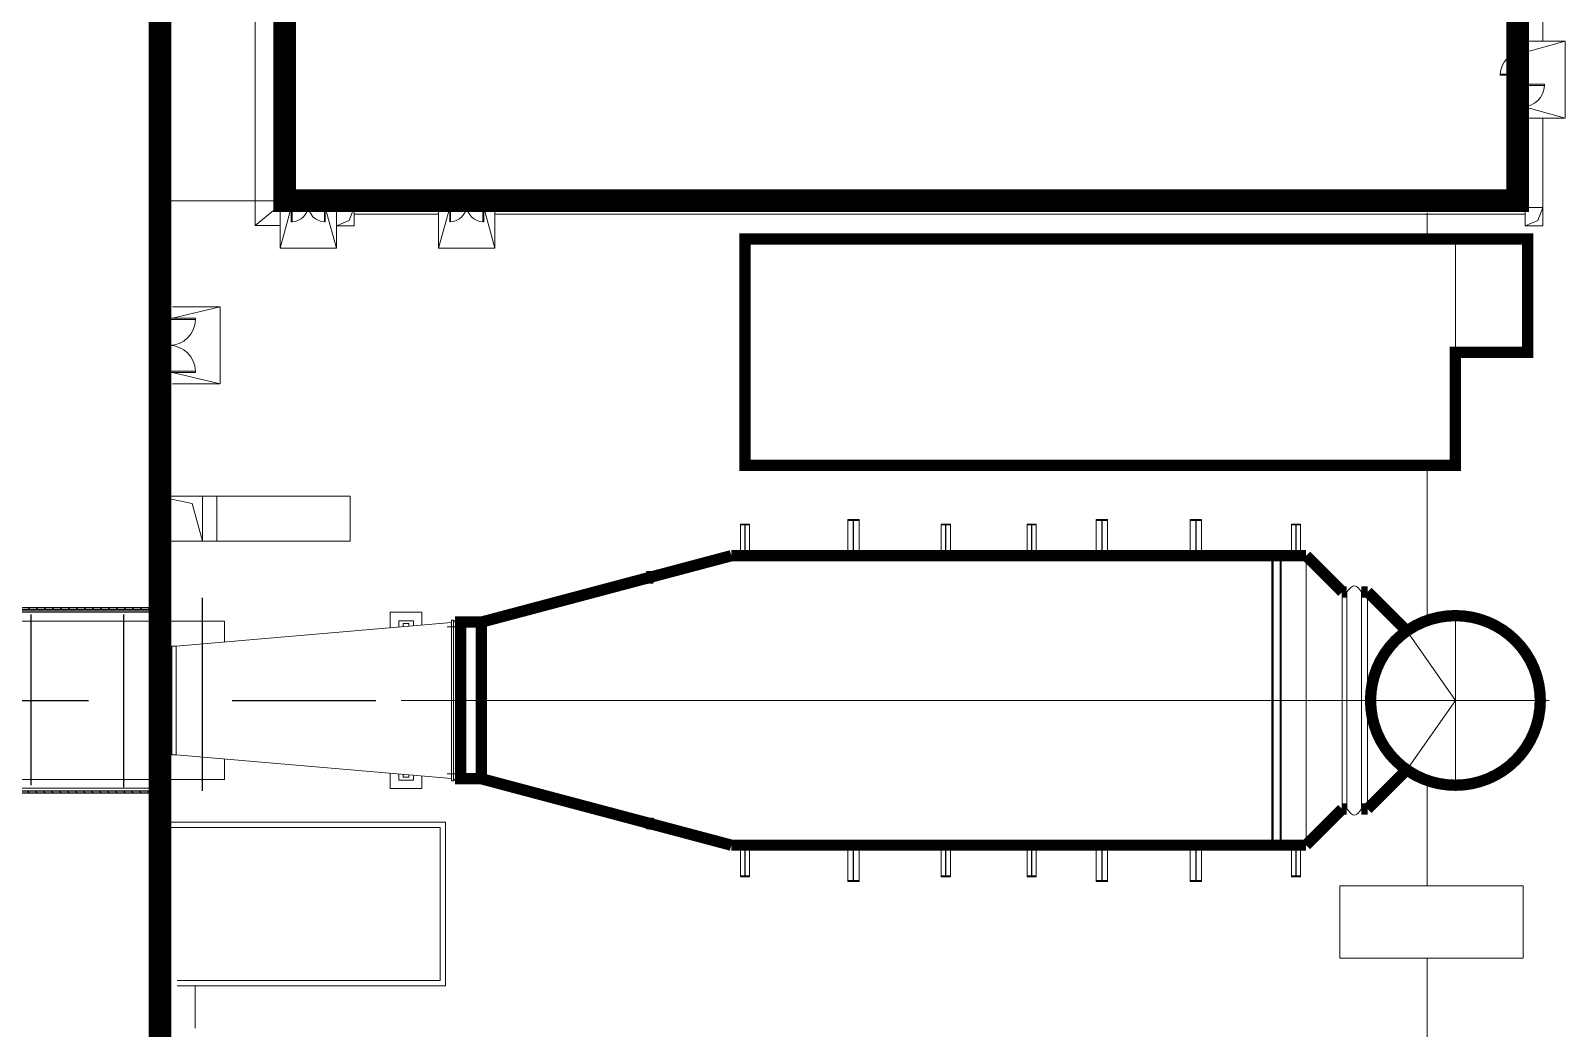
# Model space of a CAD drawing. Extents: x 238398 to 585159, y -66832 to 191977.
# Drawn here: x 373359 to 378086, y 95560 to 98635 of the extents above; entities that cross this region are included whole.
import ezdxf

# ---------------------------------------------------------------- set-up
doc = ezdxf.new("R2010")
doc.units = 0
doc.header["$LTSCALE"] = 1000
doc.header["$MEASUREMENT"] = 0
doc.linetypes.add('CENTER', pattern=[50.800000000000004, 31.75, -6.35, 6.35, -6.35])
doc.layers.get('0').update_dxf_attribs({"color": 8})
for name, color, linetype in [('01粗实线层', 8, 'Continuous'), ('AXIS', 8, 'Continuous'), ('GT_1', 8, 'Continuous'), ('TXT', 8, 'Continuous'), ('Z-本期建构筑物', 8, 'Continuous'), ('设备', 8, 'Continuous'), ('轴线', 8, 'CENTER')]:
    doc.layers.add(name, color=color, linetype=linetype)
for name, color, linetype, lineweight in [('05细点划线层', 8, 'CENTER', 25), ('08尺寸线层', 8, 'Continuous', 25), ('PUB_HATCH', 8, 'Continuous', 5)]:
    doc.layers.add(name, color=color, linetype=linetype, lineweight=lineweight)
pattern_1 = [(45, (299860.4303414088, 86356.47044658544), (-176.7766952966369, 176.7766952966369), [])]

# ---------------------------------------------------------------- blocks, each defined once
blk = doc.blocks.new('$DorLib2D$00000002')
for p, q in [((-0.5, -5.684341886080802e-17), (-0.5000000000000007, 0.4875)), ((-0.4750000000000007, 0.4875), (-0.5000000000000007, 0.4875)), ((-0.475, -2.842170943040401e-17), (-0.4750000000000007, 0.4875)), ((0.475, -2.842170943040401e-17), (0.4750000000000007, 0.4875)), ((0.4750000000000007, 0.4875), (0.5000000000000007, 0.4875)), ((0.5, -5.684341886080802e-17), (0.5000000000000007, 0.4875)), ((-0.5, -5.684341886080802e-17), (-0.475, -2.842170943040401e-17)), ((0.5, -5.684341886080802e-17), (0.475, -2.842170943040401e-17))]:
    blk.add_line(p, q)
at = {"lineweight": 13}
for centre, start, end in [((-0.4875, -4.263256414560601e-17), 0, 88.53071641864632), ((0.4875, -4.263256414560601e-17), 91.4692835813537, 180)]:
    blk.add_arc(centre, 0.4875, start, end, dxfattribs=at)
blk = doc.blocks.new('52')
h = blk.add_hatch(color=252)
h.paths.add_polyline_path([(163403.3856065875, 190493.7777197768), (161354.3855772813, 190493.3794435918), (161354.3855772813, 186038.7777197767), (163403.3856065875, 186038.7777197767)])
h.paths.add_polyline_path([(161354.3855772813, 175993.7794435918), (165054.3855772812, 175993.7794435918), (165054.3855799473, 179544.7794022792), (163403.3856065875, 179544.7794022792), (163403.3856065875, 184038.7777197767), (161354.3855772813, 184038.7777197767)])
h.paths.add_polyline_path([(166705.3269153708, 179544.7794022792), (165054.3855799473, 179544.7794022791), (165054.3855772812, 175993.7794435918), (168754.3855772812, 175993.7794435917), (168754.3855772812, 184038.7777197766), (166705.3511896295, 184038.7598841926)])
blk.add_hatch(color=252).paths.add_polyline_path([(166705.3619927362, 186038.7777197766), (166705.3619927362, 190493.7794432553), (168754.3855772812, 190493.7794432553), (168754.3855772812, 186038.7777197766)])
at = {"layer": 'AXIS'}
h = blk.add_hatch(dxfattribs=at)
h.set_pattern_fill('ANSI31', color=252, scale=2000, style=0)
h.set_pattern_definition(pattern_1)
h.paths.add_polyline_path([(161154.3855910933, 208902.7183393787), (160954.3855910955, 208902.7183393787), (160954.3855910955, 208802.7183348428), (161154.3855910934, 208802.7183348428), (161154.3855910934, 208842.2683821743)])
h.paths.add_polyline_path([(161554.3855910953, 208902.7183393787), (161154.3855910933, 208902.7183393786), (161154.3855910933, 208802.7183348428), (161554.3855910953, 208802.7183348427)])
h.paths.add_polyline_path([(162768.3017619533, 208902.7183393787), (161554.3855910953, 208902.7183393787), (161554.3855910953, 208802.7183348428), (162806.3746955678, 208802.7183348428)])
h = blk.add_hatch(dxfattribs=at)
h.set_pattern_fill('ANSI31', color=252, scale=2000, style=0)
h.set_pattern_definition(pattern_1)
h.paths.add_polyline_path([(168554.3833121079, 208902.7183393787), (167339.379933601, 208902.7183393787), (167301.3100066038, 208802.7183348428), (168554.3833121079, 208802.7183348428)])
h.paths.add_polyline_path([(168954.3554953646, 208902.7183393787), (168554.3833121079, 208902.7183393787), (168554.3833121079, 208802.7183348428), (168954.0440206685, 208802.7183348428)])
h.paths.add_polyline_path([(169154.385591095, 208902.7183393787), (168954.3554953646, 208902.7183393787), (168954.0440206685, 208802.7183348428), (169154.385591095, 208802.7183348428)])
h = blk.add_hatch(dxfattribs=at)
h.set_pattern_fill('ANSI31', color=252, scale=2000, style=0)
h.set_pattern_definition(pattern_1)
h.paths.add_polyline_path([(161054.3855910953, 196472.7183351713), (160954.3855910951, 196472.7183351713), (160954.3855910951, 196322.7183351713), (161054.3855910953, 196322.7183351713)])
h.paths.add_polyline_path([(161054.3855910953, 208802.7183348428), (160954.3855910951, 208802.7183348428), (160954.3855910951, 196472.7183351713), (161054.3855910953, 196472.7183351713)])
h = blk.add_hatch(dxfattribs=at)
h.set_pattern_fill('ANSI31', color=252, scale=2000, style=0)
h.set_pattern_definition(pattern_1)
h.paths.add_polyline_path([(169154.3855910954, 208802.7183348428), (169054.3855910953, 208802.7183348428), (169054.3855910953, 208692.7183351807), (169154.3855910954, 208692.7183351807)])
h.paths.add_polyline_path([(169154.3855910954, 208692.7183351807), (169054.3855910953, 208692.7183351807), (169054.3855910953, 196322.7183351714), (169154.3855910954, 196322.7183351714)])
at = {"color": 252, "lineweight": 9}
for p, q in [((162464.8065977446, 211543.8817823579), (161554.2590035323, 211543.7777197766)), ((161554.2590035323, 211543.7777197766), (161554.3855772812, 190693.7794435918)), ((168554.2590035323, 211543.7777197766), (167645.10622088, 211543.8816229526)), ((168554.3855772812, 190693.7794435918), (168554.2590035323, 211543.7777197766)), ((161554.3855772812, 190693.7794435918), (161354.3855772812, 190493.7794435918)), ((168754.3855769447, 190493.7794435918), (168554.3855772812, 190693.7794435918)), ((161354.3855772812, 190493.7794435918), (161354.3855772812, 186038.7777197767))]:
    blk.add_line(p, q, dxfattribs=at)
at = {"color": 252, "lineweight": 9, "const_width": 30}
for points in [[(161354.3855772812, 190493.3794435918), (163403.3856050672, 190493.7777197766)], [(163403.3856065875, 190493.7794022792), (163403.3856065875, 186038.7777197767)], [(166705.3619927362, 186038.7777197766), (166705.3860564422, 190493.7778191078)], [(168754.3855772812, 186038.7777197766), (168754.3855772812, 190493.7794435918), (166705.3860549211, 190493.7777197766)], [(161354.3855772812, 186038.7777197767), (163403.3856065875, 186038.7777197767)], [(166705.3619927362, 186038.7777197766), (168754.3855772812, 186038.7777197766)], [(161354.3855772812, 184038.7777197767), (163403.3856065875, 184038.7777197767)], [(161354.3855772812, 184038.7777197767), (161354.3855772812, 175993.7794435918), (168754.3855772812, 175993.7794435918), (168754.3855772812, 184038.7777197766)], [(163403.3856065875, 184038.7777197767), (163403.3856065875, 179544.7794022791)], [(166705.3269153715, 179544.7795427182), (166705.3511896295, 184038.7598841926)], [(166705.3511896295, 184038.7598841926), (168754.3855772812, 184038.7777197766)], [(163377.3269154984, 179544.7794022792), (166731.3269154984, 179544.7794022792)]]:
    blk.add_lwpolyline(points, dxfattribs=at)
at = {"color": 252}
blk.add_lwpolyline([(166705.3619927362, 186038.7777197766), (166705.3619927362, 190493.7794432553), (168754.3855772812, 190493.7794432553), (168754.3855772812, 186038.7777197766)], close=True, dxfattribs=at)
at = {"layer": 'AXIS', "color": 252}
for points in [[(162768.3017959948, 208902.7183393787), (160954.3855910955, 208902.7183393787), (160954.3855910955, 208802.7183348428)], [(167301.3099725623, 208802.7183348428), (169154.385591095, 208802.7183348428), (169154.385591095, 208902.7183393787), (167339.3798995595, 208902.7183393787)], [(160954.3855910955, 208802.7183348428), (160954.3855910951, 208802.7183348428), (160954.3855910951, 196322.7183351713), (161054.3855910953, 196322.7183351713), (161054.3855910953, 208802.7183348428)], [(161054.3855910953, 208802.7183348428), (162806.3747296093, 208802.7183348428)]]:
    blk.add_lwpolyline(points, dxfattribs=at)
blk.add_lwpolyline([(169054.3855910953, 208802.7183348428), (169154.3855910954, 208802.7183348428), (169154.3855910954, 196322.7183351714), (169054.3855910953, 196322.7183351714)], close=True, dxfattribs=at)
at = {"layer": 'GT_1', "color": 252, "linetype": 'Continuous'}
blk.add_line((161054.3855910953, 208802.7183348428), (161054.3855910954, 196322.7183351713), dxfattribs=at)
at = {"layer": 'TXT', "color": 252, "linetype": 'CENTER', "ltscale": 2}
for p, q in [((161154.3855910933, 208949.2093795317), (161154.3855910933, 195650.4893847437)), ((168954.3855910967, 208912.3806759177), (168912.4746899581, 195456.744131876))]:
    blk.add_line(p, q, dxfattribs=at)
at = {"layer": '设备', "color": 252, "lineweight": 13}
for p, q in [((161504.3855910953, 221566.6777202761), (161504.3855910953, 221666.677720263)), ((168608.5237176112, 221666.6777202761), (161504.3855910963, 221666.677720263)), ((168608.5237176114, 221566.6777202761), (161504.3855910965, 221566.677720263)), ((168509.4024673354, 221566.5274761851), (161600.7743859703, 221566.5274761851)), ((162649.9254100896, 209396.5309751636), (161600.7743859703, 221566.5274761851)), ((161804.3855910953, 221376.491537453), (161804.3855910953, 221751.2094373815)), ((168509.4024673354, 221566.5274761851), (167459.9254096749, 209396.4678199493)), ((168304.3855910954, 221376.491537453), (168304.3855910954, 221751.2094373815)), ((168304.3855910953, 221566.6777202761), (168304.3855910953, 221666.6777202755)), ((168604.3855910953, 221566.6777202761), (168604.3855910953, 221666.6777202761)), ((161153.6787049245, 220266.678189365), (161712.4074548762, 220266.6855254632)), ((161153.6787049245, 220266.678189365), (161153.6970868993, 218866.6781894858)), ((168397.5874543, 220266.7733017576), (168953.6787042519, 220266.7806032258)), ((161153.6970868993, 218866.6781894858), (161832.2320868408, 218866.6870986382)), ((162648.8458065569, 209396.4678199493), (162648.8481699537, 209216.4678199649)), ((162648.8458065569, 209396.4678199493), (162648.8481699537, 209216.4678199649)), ((162648.8457725156, 209396.4678199493), (162648.8481359124, 209216.4678199649)), ((162648.8457725155, 209396.4678199493), (162648.8481359123, 209216.4678199649)), ((167458.8501274478, 209396.5309752211), (162648.8466278735, 209396.4678199609)), ((167458.8501274477, 209396.5309752211), (162648.8466278733, 209396.4678199609)), ((167458.8501614894, 209396.5309752211), (162648.846661915, 209396.4678199609)), ((167458.8501614892, 209396.5309752211), (162648.8466619149, 209396.4678199609)), ((162648.8481359124, 209216.4678199649), (162915.3573268769, 208516.4713191654)), ((162648.8481359123, 209216.4678199649), (162915.3573268768, 208516.4713191652)), ((162648.8481699537, 209216.4678199649), (162915.3573609182, 208516.4713191654)), ((162648.8481699537, 209216.4678199649), (162915.3573609182, 208516.4713191652)), ((167458.8525248862, 209216.5309752364), (162648.8490253119, 209216.4678199765)), ((167458.8525248862, 209216.5309752362), (162648.8490253119, 209216.4678199763)), ((167458.8524908447, 209216.5309752364), (162648.8489912705, 209216.4678199765)), ((167458.8524908446, 209216.5309752362), (162648.8489912704, 209216.4678199763)), ((167458.8481354977, 209216.5309751792), (167192.3573265082, 208516.5274760992)), ((167458.8481354975, 209216.5309751789), (167192.3573265081, 208516.527476099)), ((167458.8481695391, 209216.5309751792), (167192.3573605496, 208516.5274760992)), ((167458.8481695389, 209216.5309751789), (167192.3573605496, 208516.527476099)), ((167458.8481695391, 209216.5309751792), (167458.8458061425, 209396.5309751636)), ((167458.8481695389, 209216.5309751789), (167458.8458061423, 209396.5309751636)), ((167458.8481354977, 209216.5309751792), (167458.845772101, 209396.5309751636)), ((167458.8481354975, 209216.5309751789), (167458.8457721008, 209396.5309751636)), ((167192.3612783542, 208516.5274761504), (162915.3579066097, 208516.4713191724)), ((167192.3612783541, 208516.5274761504), (162915.3579066096, 208516.4713191724)), ((167192.3612443128, 208516.5274761504), (162915.3578725682, 208516.4713191724)), ((167192.3612443127, 208516.5274761504), (162915.3578725681, 208516.4713191724))]:
    blk.add_line(p, q, dxfattribs=at)
at = {"layer": '设备', "color": 252, "lineweight": 13, "flags": 128}
for points in [[(161712.4074548762, 220266.6855254637), (161153.6787049245, 220266.678189365), (161153.6970868993, 218866.6781894858), (161832.2320868408, 218866.6870986382)], [(161736.3736299304, 219891.5858401067), (161528.7086299485, 219891.583113469), (161528.7296644367, 219241.5831136892), (161784.3046644147, 219241.5864693844)], [(168397.5874543, 220266.7733017576), (168953.6787042519, 220266.7806032258), (168953.6970862271, 218866.7806033464), (168277.7995862851, 218866.7717288244)], [(168953.6787042519, 220266.7806032258), (168953.6970862271, 218866.7806033464), (168277.7995862851, 218866.7717288244)], [(168373.6311293584, 219891.6729871789), (168578.7086293408, 219891.6756798432), (168578.7171638291, 219241.6756798991), (168325.7171638508, 219241.6723580137)], [(161760.3375059247, 219691.5861547347), (161653.7112559341, 219691.5847547338), (161653.7145384297, 219441.5847547555), (161784.3020384182, 219441.5864693671)], [(168349.6725053567, 219691.6726725856), (168453.7112553479, 219691.6740386125), (168453.7145378434, 219441.6740386344), (168325.7145378545, 219441.6723579965)]]:
    blk.add_lwpolyline(points, dxfattribs=at)
at = {"layer": '轴线', "color": 252}
for p, q in [((165054.3855756226, 173784.665646756), (165054.3856050672, 223785.6116356337)), ((169052.7887059081, 210566.6727881423), (160520.8258832646, 210566.6727881423)), ((168884.3855910937, 207092.6777203797), (161258.4845816518, 207092.6777203797)), ((168804.3855910933, 202992.6777203797), (161258.4845816518, 202992.6777203797)), ((168804.3855910933, 201242.6777203797), (161258.4845816518, 201242.6777203797)), ((168889.2214443359, 198742.6777203797), (161258.4845816518, 198742.6777203797)), ((168884.3855910937, 196472.6777203797), (161258.4845816518, 196472.6777203797)), ((158660.0780232357, 194392.6777211763), (171448.6931522809, 194392.6777211763)), ((170658.2142114248, 185038.7777197767), (159451.6963853826, 185038.7777197767))]:
    blk.add_line(p, q, dxfattribs=at)
blk = doc.blocks.new('A$C67DE2FC8')
at = {"layer": '01粗实线层'}
for points in [[(-150, 226), (150, 226), (150, 241), (-150, 241)], [(-5.5, 226), (5.5, 226), (5.5, -226), (-5.5, -226)], [(-150, -241), (150, -241), (150, -226), (-150, -226)]]:
    blk.add_lwpolyline(points, close=True, dxfattribs=at)
at = {"layer": '05细点划线层'}
blk.add_line((0, 257.8765622114879), (0, -257.8765622114879), dxfattribs=at)
blk = doc.blocks.new('A$C0D871711')
at = {"layer": '01粗实线层'}
for points in [[(-99.9999999999709, 187), (100.0000000000291, 187), (100.0000000000291, 200), (-99.9999999999709, 200)], [(-3.999999999970896, -187), (4.000000000029104, -187), (4.000000000029104, 187), (-3.999999999970896, 187)], [(-99.9999999999709, -200), (100.0000000000291, -200), (100.0000000000291, -187), (-99.9999999999709, -187)]]:
    blk.add_lwpolyline(points, close=True, dxfattribs=at)
at = {"layer": '05细点划线层'}
blk.add_line((2.91038304567337e-11, -219.1325071537285), (2.91038304567337e-11, 219.1325071537285), dxfattribs=at)
at = {"layer": '08尺寸线层', "color": 11}
blk.add_line((4.000000000029104, 0), (-3.999999999970896, 0), dxfattribs=at)
blk = doc.blocks.new('asdasda')
at = {"layer": 'PUB_HATCH'}
for p, q in [((-1529.268720649183, 79416.09437478124), (-1529.268720649183, 53916.09437478124)), ((55370.73127925955, 62066.09437480499), (55370.73127925955, 65166.09437478124)), ((54570.73127921298, 61566.09437480499), (54570.73127921298, 62066.09437480499)), ((54570.73127921298, 62066.09437480499), (56370.73127925955, 62066.09437480499)), ((56370.73127925955, 62066.09437480499), (54570.73127921298, 61566.09437480499)), ((56370.73127925955, 58666.09437478124), (56370.73127925955, 62066.09437480499)), ((54470.73127935082, 60166.09437478124), (54470.73127935082, 60116.09437478124)), ((54470.73127935082, 60166.09437478124), (55445.73127935082, 60166.09437478124)), ((54470.73127935082, 60116.09437478124), (55445.73127935082, 60116.09437478124)), ((55445.73127935082, 60116.09437478124), (55445.73127935082, 60166.09437478124)), ((54570.73127921298, 59166.09437478124), (54570.73127921298, 58666.09437478124)), ((54570.73127921298, 59166.09437478124), (56370.73127925955, 58666.09437478124)), ((54570.73127921298, 58666.09437478124), (56370.73127925955, 58666.09437478124)), ((55370.73127925955, 54416.09437478124), (55370.73127925955, 58666.09437478124)), ((-5729.26904854551, 50416.07359951222), (-5729.26904854551, 55016.07704958413)), ((-229.2687208354473, 55016.07704958413), (-5729.26904854551, 55016.07704958413)), ((-554.6129646189511, 54716.09437482781), (-1529.268720649183, 53916.09437478124)), ((70.73127921298146, 54716.09437482781), (-429.2687207870185, 54716.09437482781)), ((-429.2687207870185, 54716.09437482781), (-429.2687207870185, 52916.09437478124)), ((70.73127921298146, 54716.09437482781), (-429.2687207870185, 52916.09437478124)), ((70.73127921298146, 54816.09437480499), (70.73127921298146, 54084.84437480476)), ((70.73127921298146, 54816.09437480499), (108.2312792129815, 54816.09437480499)), ((108.2312792129815, 54816.09437480499), (108.2312792129815, 54084.84437480476)), ((1533.231279212981, 54816.09437480499), (1533.231279212981, 54084.84437480476)), ((1570.731279212981, 54816.09437480499), (1533.231279212981, 54816.09437480499)), ((1570.731279212981, 54816.09437480499), (1570.731279212981, 54084.84437480476)), ((1570.731279212981, 54716.09437482781), (2070.731279212981, 52916.09437478124)), ((2070.731279212981, 52916.09437478124), (2070.731279212981, 54716.09437482781)), ((2070.731279212981, 53899.64185532555), (2070.731279212981, 54716.09437482781)), ((2070.731279212981, 54716.09437482781), (2845.387035520747, 54716.09437482781)), ((2845.387035520747, 54716.09437482781), (2626.042541587725, 54143.53238820005)), ((2845.387035520747, 54716.09437482781), (2845.387035520747, 53899.64185532555)), ((2845.387035520747, 54416.09437478124), (6570.731279212981, 54416.09437478124)), ((7070.731279212981, 54716.09437482781), (6570.731279212981, 54716.09437482781)), ((6570.731279212981, 54716.09437482781), (6570.731279212981, 52916.09437478124)), ((7070.731279212981, 54716.09437482781), (6570.731279212981, 52916.09437478124)), ((7070.731279212981, 54816.09437480499), (7070.731279212981, 54084.84437480476)), ((7070.731279212981, 54816.09437480499), (7108.231279212981, 54816.09437480499)), ((7108.231279212981, 54816.09437480499), (7108.231279212981, 54084.84437480476)), ((8533.231279212981, 54816.09437480499), (8533.231279212981, 54084.84437480476)), ((8570.731279212981, 54816.09437480499), (8533.231279212981, 54816.09437480499)), ((8570.731279212981, 54916.09437478124), (8570.731279212981, 54716.09437482781)), ((8570.731279212981, 54816.09437480499), (8570.731279212981, 54084.84437480476)), ((8570.731279212981, 54716.09437482781), (9070.731279212981, 52916.09437478124)), ((9070.731279212981, 52916.09437478124), (9070.731279212981, 54716.09437482781)), ((9070.731279212981, 54416.09437478124), (54596.07552295178, 54416.09437478124)), ((50270.70211283956, 53316.22794359806), (50270.70211283956, 54479.11361176171)), ((54596.07552295178, 53899.64185532555), (54596.07552295178, 54716.09437482781)), ((54596.07552295178, 54716.09437482781), (55370.73127925955, 54716.09437482781)), ((55370.73127925955, 54716.09437482781), (55151.38678555842, 54143.53238820005)), ((55370.73127925955, 54716.09437482781), (55370.73127925955, 53899.64185532555)), ((-1529.268720649183, 53916.09437478124), (-429.2687207870185, 53916.09437478124)), ((108.2312792129815, 54084.84437480476), (70.73127921298146, 54084.84437480476)), ((1533.231279212981, 54084.84437480476), (1570.731279212981, 54084.84437480476)), ((2626.042541587725, 54143.53238820005), (2070.731279212981, 53899.64185532555)), ((2845.387035520747, 53899.64185532555), (2070.731279212981, 53899.64185532555)), ((7108.231279212981, 54084.84437480476), (7070.731279212981, 54084.84437480476)), ((8533.231279212981, 54084.84437480476), (8570.731279212981, 54084.84437480476)), ((55151.38678555842, 54143.53238820005), (54596.07552295178, 53899.64185532555)), ((55370.73127925955, 53899.64185532555), (54596.07552295178, 53899.64185532555)), ((-429.2687207870185, 52916.09437478124), (2070.731279212981, 52916.09437478124)), ((6570.731279212981, 52916.09437478124), (9070.731279212981, 52916.09437478124)), ((51513.70690100174, 48316.2246685198), (51513.70690100174, 53316.22794359806)), ((-5729.26904854551, 1516.03692401899), (-5729.26904854551, 50416.07359951222)), ((-3079.267311674543, 50316.0735244879), (-5179.268688063137, 49816.07314948272)), ((-5179.268688063137, 50316.0735244879), (-3079.267311674543, 50316.0735244879)), ((-3079.267311674543, 50316.0735244879), (-3079.267311674543, 46916.07097447524)), ((-3079.267311674543, 46916.07097447524), (-5179.268688063137, 47416.07134948066)), ((-3079.267311674543, 46916.07097447524), (-5179.268688063137, 46916.07097447524)), ((50270.70211283956, 36454.21649181214), (50270.70211283956, 43316.22139344225)), ((19913.68507838622, 40716.21966282884), (19913.68507838622, 40676.2196366284)), ((19913.68507838622, 40716.21966282884), (19975.02427021787, 40716.21966282884)), ((19913.68507838622, 40716.21966282884), (20313.68534039147, 40716.21966282884)), ((20252.34614855796, 40716.21966282884), (20313.68534039147, 40716.21966282884)), ((20313.68534039147, 40716.21966282884), (20313.68534039147, 40676.2196366284)), ((24663.68821054976, 40916.2197938324), (24663.68821054976, 40876.21976763196)), ((24663.68821054976, 40916.2197938324), (24725.02740238234, 40916.2197938324)), ((24663.68821054976, 40916.2197938324), (25163.68853805773, 40916.2197938324)), ((24663.68821054976, 39356.21525549167), (24663.68821054976, 40876.21975111705)), ((24663.68821054976, 40876.21976763196), (24905.68836906366, 40876.21976763196)), ((24905.68836906366, 40876.21976763196), (24905.68836906366, 39356.21617200668)), ((24921.68837954383, 40876.21976763196), (25163.68853805773, 40876.21976763196)), ((24921.68837954383, 40876.21976763196), (24921.68837954383, 39356.21617200668)), ((25102.34934622236, 40916.2197938324), (25163.68853805773, 40916.2197938324)), ((25163.68853805773, 40916.2197938324), (25163.68853805773, 40876.21976763196)), ((25163.68853805773, 39356.21525549167), (25163.68853805773, 40876.21975111705)), ((28793.69070491474, 40716.21955810627), (29193.69096692186, 40716.21955810627)), ((28793.69070491474, 40716.21955810627), (28855.02989675011, 40716.21955810627)), ((28793.69070491474, 40716.21955810627), (28793.69070491474, 40676.2195319056)), ((29132.35177508928, 40716.21955810627), (29193.69096692186, 40716.21955810627)), ((29193.69096692186, 40716.21955810627), (29193.69096692186, 40676.2195319056)), ((32593.69451208599, 40716.21833868325), (32593.69451208599, 40676.21831248282)), ((32593.69451208599, 40716.21833868325), (32655.0337039195, 40716.21833868325)), ((32593.69451208599, 40716.21833868325), (32993.69477409218, 40716.21833868325)), ((32932.3555822568, 40716.21833868325), (32993.69477409218, 40716.21833868325)), ((32993.69477409218, 40716.21833868325), (32993.69477409218, 40676.21831248282)), ((35643.69653766789, 40916.2224153576), (35643.69653766789, 40876.2223891567)), ((35643.69653766789, 40916.2224153576), (35705.03572950233, 40916.2224153576)), ((35643.69653766789, 40916.2224153576), (36143.69686517678, 40916.2224153576)), ((35643.69653766789, 40876.2223891567), (35885.69669618271, 40876.2223891567)), ((35643.69653766789, 39356.21263396624), (35643.69653766789, 40876.21712959232)), ((35885.69669618271, 40876.2223891567), (35885.69669618271, 39356.21879353118)), ((35901.69670666195, 40876.2223891567), (36143.69686517678, 40876.2223891567)), ((35901.69670666195, 40876.2223891567), (35901.69670666195, 39356.21879353118)), ((36082.35767334327, 40916.2224153576), (36143.69686517678, 40916.2224153576)), ((36143.69686517678, 40916.2224153576), (36143.69686517678, 40876.2223891567)), ((36143.69686517678, 39356.21263396624), (36143.69686517678, 40876.21712959232)), ((39793.69922757335, 40916.2224153576), (40293.69955508225, 40916.2224153576)), ((39793.69922757335, 40916.2224153576), (39855.03841940779, 40916.2224153576)), ((39793.69922757335, 40916.2224153576), (39793.69922757335, 40876.2223891567)), ((39793.69922757335, 40876.2223891567), (40035.69938608818, 40876.2223891567)), ((39793.69922757335, 39356.21263396624), (39793.69922757335, 40876.21712959232)), ((40035.69938608818, 40876.2223891567), (40035.69938608818, 39356.21879353118)), ((40051.69939656835, 40876.2223891567), (40051.69939656835, 39356.21879353118)), ((40051.69939656835, 40876.2223891567), (40293.69955508225, 40876.2223891567)), ((40232.36036324874, 40916.2224153576), (40293.69955508225, 40916.2224153576)), ((40293.69955508225, 40916.2224153576), (40293.69955508225, 40876.2223891567)), ((40293.69955508225, 39356.21263396624), (40293.69955508225, 40876.21712959232)), ((44263.70215846132, 40716.21833868325), (44263.70215846132, 40676.21831248282)), ((44263.70215846132, 40716.21833868325), (44325.0413502967, 40716.21833868325)), ((44263.70215846132, 40716.21833868325), (44663.70242046751, 40716.21833868325)), ((44602.36322863493, 40716.21833868325), (44663.70242046751, 40716.21833868325)), ((44663.70242046751, 40716.21833868325), (44663.70242046751, 40676.21831248282)), ((19913.68507838622, 40676.2196366284), (20105.68520414829, 40676.2196366284)), ((19913.68507838622, 39316.21522929077), (19913.68507838622, 40676.21776900976)), ((20105.68520414829, 40676.2196366284), (20105.68520414829, 39356.21617200668)), ((20121.68521462753, 40676.2196366284), (20313.68534039147, 40676.2196366284)), ((20121.68521462753, 40676.2196366284), (20121.68521462753, 39356.21617200668)), ((20313.68534039147, 40676.21776900976), (20313.68534039147, 39316.21522929077)), ((28793.69070491474, 40676.2195319056), (28985.69083067961, 40676.2195319056)), ((28793.69070491474, 39316.21512456797), (28793.69070491474, 40676.21766428649)), ((28985.69083067961, 40676.2195319056), (28985.69083067961, 39356.21606728318)), ((29001.69084115885, 40676.2195319056), (29001.69084115885, 39356.21606728318)), ((29001.69084115885, 40676.2195319056), (29193.69096692186, 40676.2195319056)), ((29193.69096692186, 40676.21766428649), (29193.69096692186, 39316.21512456797)), ((32593.69451208599, 39316.21522929077), (32593.69451208599, 40676.21962011443)), ((32593.69451208599, 40676.21831248282), (32785.69463784713, 40676.21831248282)), ((32785.69463784713, 40676.21831248282), (32785.69463784713, 39356.21617200668)), ((32801.69464832917, 40676.21831248282), (32993.69477409218, 40676.21831248282)), ((32801.69464832917, 40676.21831248282), (32801.69464832917, 39356.21617200668)), ((32993.69477409124, 40676.21962011443), (32993.69477409124, 39316.21522929077)), ((44263.70215846132, 40676.21831248282), (44455.70228422619, 40676.21831248282)), ((44263.70215846132, 40676.21739596711), (44263.70215846132, 39356.21617200668)), ((44455.70228422619, 40676.21831248282), (44455.70228422619, 39356.21617200668)), ((44471.70229470637, 40676.21831248282), (44663.70242046751, 40676.21831248282)), ((44471.70229470637, 40676.21831248282), (44471.70229470637, 39356.21617200668)), ((44663.70242046751, 39356.21617200668), (44663.70242046751, 40676.21739596711)), ((19913.68507838622, 39356.21617200668), (19913.68507838622, 39316.21614580578)), ((19913.68507838622, 39356.21617200668), (20105.68520414829, 39356.21617200668)), ((20121.68521462753, 39356.21617200668), (20313.68534039147, 39356.21617200668)), ((20313.68534039147, 39356.21617200668), (20313.68534039147, 39316.21614580578)), ((24663.68821054976, 39356.21617200668), (24663.68821054976, 39316.21614580578)), ((24663.68821054976, 39356.21617200668), (24905.68836906366, 39356.21617200668)), ((24921.68837954383, 39356.21617200668), (25163.68853805773, 39356.21617200668)), ((25163.68853805773, 39356.21617200668), (25163.68853805773, 39316.21614580578)), ((28793.69070491474, 39356.21606728318), (28985.69083067961, 39356.21606728318)), ((28793.69070491474, 39356.21606728318), (28793.69070491474, 39316.21604108275)), ((29001.69084115885, 39356.21606728318), (29193.69096692186, 39356.21606728318)), ((29193.69096692186, 39356.21606728318), (29193.69096692186, 39316.21604108275)), ((32593.69451208599, 39356.21617200668), (32593.69451208599, 39316.21614580578)), ((32593.69451208599, 39356.21617200668), (32785.69463784713, 39356.21617200668)), ((32801.69464832917, 39356.21617200668), (32993.69477409218, 39356.21617200668)), ((32993.69477409218, 39356.21617200668), (32993.69477409218, 39316.21614580578)), ((35643.69653766789, 39356.21879353118), (35643.69653766789, 39316.21876733121)), ((35643.69653766789, 39356.21879353118), (35885.69669618271, 39356.21879353118)), ((35901.69670666195, 39356.21879353118), (36143.69686517678, 39356.21879353118)), ((36143.69686517678, 39356.21879353118), (36143.69686517678, 39316.21876733121)), ((39793.69922757335, 39356.21879353118), (40035.69938608818, 39356.21879353118)), ((39793.69922757335, 39356.21879353118), (39793.69922757335, 39316.21876733121)), ((40051.69939656835, 39356.21879353118), (40293.69955508225, 39356.21879353118)), ((40293.69955508225, 39356.21879353118), (40293.69955508225, 39316.21876733121)), ((44263.70215846132, 39356.21617200668), (44263.70215846132, 39316.21614580578)), ((44263.70215846132, 39356.21617200668), (44455.70228422619, 39356.21617200668)), ((44471.70229470637, 39356.21617200668), (44663.70242046751, 39356.21617200668)), ((44663.70242046751, 39356.21617200668), (44663.70242046751, 39316.21614580578)), ((19913.68507838622, 39316.21614580578), (19975.02427021787, 39316.21614580578)), ((19913.68507838622, 39316.21614580578), (20313.68534039147, 39316.21614580578)), ((20252.34614855796, 39316.21614580578), (20313.68534039147, 39316.21614580578)), ((24663.68821054976, 39316.21614580578), (24725.02740238234, 39316.21614580578)), ((24663.68821054976, 39316.21614580578), (25163.68853805773, 39316.21614580578)), ((25102.34934622236, 39316.21614580578), (25163.68853805773, 39316.21614580578)), ((28793.69070491474, 39316.21604108275), (29193.69096692186, 39316.21604108275)), ((28793.69070491474, 39316.21604108275), (28855.02989675011, 39316.21604108275)), ((29132.35177508928, 39316.21604108275), (29193.69096692186, 39316.21604108275)), ((32593.69451208599, 39316.21614580578), (32655.0337039195, 39316.21614580578)), ((32593.69451208599, 39316.21614580578), (32993.69477409218, 39316.21614580578)), ((32932.3555822568, 39316.21614580578), (32993.69477409218, 39316.21614580578)), ((35643.69653766789, 39316.21876733121), (35705.03572950233, 39316.21876733121)), ((35643.69653766789, 39316.21876733121), (36143.69686517678, 39316.21876733121)), ((36082.35767334327, 39316.21876733121), (36143.69686517678, 39316.21876733121)), ((39793.69922757335, 39316.21876733121), (40293.69955508225, 39316.21876733121)), ((39793.69922757335, 39316.21876733121), (39855.03841940779, 39316.21876733121)), ((40232.36036324874, 39316.21876733121), (40293.69955508225, 39316.21876733121)), ((43406.20050185453, 26546.21040883055), (43406.20050185453, 39296.21876027924)), ((43406.20050185453, 39296.21876027924), (43821.20077368431, 39296.21876027924)), ((43771.20074093435, 39196.21869477816), (43771.20074093435, 39296.21876027924)), ((43776.20074420981, 39201.21869805292), (43776.20074420981, 39291.21875700401)), ((43821.20077368431, 26546.21040883055), (43821.20077368431, 39296.21876027924)), ((44263.70215846132, 39316.21614580578), (44325.0413502967, 39316.21614580578)), ((44263.70215846132, 39316.21614580578), (44663.70242046751, 39316.21614580578)), ((44602.36322863493, 39316.21614580578), (44663.70242046751, 39316.21614580578)), ((44913.70257789828, 39316.21877337969), (44913.70257789828, 26516.21158814128)), ((46513.70412254892, 28116.2126552877), (46513.70412254892, 37716.21894343756)), ((46713.70375692658, 37722.21772928489), (46713.70375692658, 28116.21143720485)), ((47363.70418268722, 37716.21772535448), (47363.70418268722, 28116.21143720485)), ((47634.61288990173, 28116.21023824322), (47634.61288990173, 37716.21652639285)), ((7244.739448723383, 29453.20974782086), (7244.739448718727, 36379.21428444865)), ((50270.70211283956, 24716.20921015157), (50270.70211283956, 29378.21267074812)), ((19913.68507838622, 26516.21392117115), (19913.68507838622, 25156.21138145216)), ((19913.68507838622, 26476.21389497072), (19913.68507838622, 26516.21392117115)), ((19913.68507838622, 26516.21392117115), (19975.02427021787, 26516.21392117115)), ((19913.68507838622, 26516.21392117115), (20313.68534039147, 26516.21392117115)), ((19913.68507838622, 26476.21389497072), (20105.68520414829, 26476.21389497072)), ((20105.68520414829, 25156.21138145216), (20105.68520414829, 26476.21389497072)), ((20121.68521462753, 26476.21389497072), (20313.68534039147, 26476.21389497072)), ((20121.68521462753, 25156.21138145216), (20121.68521462753, 26476.21389497072)), ((20302.34618130699, 26516.21392117115), (20313.68534039147, 26516.21392117115)), ((20313.68534039147, 25156.21138145216), (20313.68534039147, 26516.21392117115)), ((20313.68534039147, 26476.21389497072), (20313.68534039147, 26516.21392117115)), ((24663.68821054976, 26476.21389497072), (24663.68821054976, 26516.21392117115)), ((24663.68821054976, 26516.21392117115), (24725.02740238234, 26516.21392117115)), ((24663.68821054976, 26516.21392117115), (25163.68853805773, 26516.21392117115)), ((24663.68821054976, 26476.21389497072), (24663.68821054976, 24956.20939934417)), ((24663.68821054976, 26476.21389497072), (24905.68836906366, 26476.21389497072)), ((24905.68836906366, 24956.20939934417), (24905.68836906366, 26476.21389497072)), ((24921.68837954383, 26476.21389497072), (25163.68853805773, 26476.21389497072)), ((24921.68837954383, 24956.20939934417), (24921.68837954383, 26476.21389497072)), ((25102.34934622236, 26516.21392117115), (25163.68853805773, 26516.21392117115)), ((25163.68853805773, 26476.21389497072), (25163.68853805773, 26516.21392117115)), ((25163.68853805773, 26476.21389497072), (25163.68853805773, 24956.20939934417)), ((28793.69070491474, 26516.21381644835), (29193.69096692186, 26516.21381644835)), ((28793.69070491474, 26516.21381644835), (28855.02989675011, 26516.21381644835)), ((28793.69070491474, 26476.21379024722), (28793.69070491474, 26516.21381644835)), ((28793.69070491474, 26516.21381644835), (28793.69070491474, 25156.21127672936)), ((28793.69070491474, 26476.21379024722), (28985.69083067961, 26476.21379024722)), ((28985.69083067961, 25156.21127672936), (28985.69083067961, 26476.21379024722)), ((29001.69084115885, 25156.21127672936), (29001.69084115885, 26476.21379024722)), ((29001.69084115885, 26476.21379024722), (29193.69096692186, 26476.21379024722)), ((29182.35180783924, 26516.21381644835), (29193.69096692186, 26516.21381644835)), ((29193.69096692186, 26476.21379024722), (29193.69096692186, 26516.21381644835)), ((29193.69096692186, 25156.21127672936), (29193.69096692186, 26516.21381644835)), ((32593.69451208599, 26516.21392117115), (32593.69451208599, 25156.20953034749)), ((32593.69451208599, 26476.21389497072), (32593.69451208599, 26516.21392117115)), ((32593.69451208599, 26516.21392117115), (32655.0337039195, 26516.21392117115)), ((32593.69451208599, 26516.21392117115), (32993.69477409124, 26516.21392117115)), ((32593.69451208599, 26476.21389497072), (32785.69463784713, 26476.21389497072)), ((32785.69463784713, 25156.20953034749), (32785.69463784713, 26476.21389497072)), ((32801.69464832917, 26476.21389497072), (32993.69477409124, 26476.21389497072)), ((32801.69464832917, 25156.20953034749), (32801.69464832917, 26476.21389497072)), ((32982.35561500769, 26516.21392117115), (32993.69477409124, 26516.21392117115)), ((32993.69477409124, 25156.20953034749), (32993.69477409124, 26516.21392117115)), ((32993.69477409124, 26476.21389497072), (32993.69477409124, 26516.21392117115)), ((35643.69653766789, 26476.21651649568), (35643.69653766789, 26516.21654269611)), ((35643.69653766789, 26516.21654269611), (35705.03572950233, 26516.21654269611)), ((35643.69653766789, 26516.21654269611), (36143.69686517678, 26516.21654269611)), ((35643.69653766789, 26476.21651649568), (35643.69653766789, 24956.21202086983)), ((35643.69653766789, 26476.21651649568), (35885.69669618271, 26476.21651649568)), ((35885.69669618271, 24956.21202086983), (35885.69669618271, 26476.21651649568)), ((35901.69670666195, 26476.21651649568), (36143.69686517678, 26476.21651649568)), ((35901.69670666195, 24956.21202086983), (35901.69670666195, 26476.21651649568)), ((36082.35767334327, 26516.21654269611), (36143.69686517678, 26516.21654269611)), ((36143.69686517678, 26476.21651649568), (36143.69686517678, 26516.21654269611)), ((36143.69686517678, 26476.21651649568), (36143.69686517678, 24956.21202086983)), ((39793.69922757335, 26516.21654269611), (40293.69955508225, 26516.21654269611)), ((39793.69922757335, 26516.21654269611), (39855.03841940779, 26516.21654269611)), ((39793.69922757335, 26476.21651649568), (39793.69922757335, 26516.21654269611)), ((39793.69922757335, 26476.21651649568), (40035.69938608818, 26476.21651649568)), ((39793.69922757335, 26476.21651649568), (39793.69922757335, 24956.21202086983)), ((40035.69938608818, 24956.21202086983), (40035.69938608818, 26476.21651649568)), ((40051.69939656835, 24956.21202086983), (40051.69939656835, 26476.21651649568)), ((40051.69939656835, 26476.21651649568), (40293.69955508225, 26476.21651649568)), ((40232.36036324874, 26516.21654269611), (40293.69955508225, 26516.21654269611)), ((40293.69955508225, 26476.21651649568), (40293.69955508225, 26516.21654269611)), ((40293.69955508225, 26476.21651649568), (40293.69955508225, 24956.21202086983)), ((43406.20050185453, 26546.21040883055), (43821.20077368431, 26546.21040883055)), ((43456.20053460449, 26546.21040883055), (43456.20053460449, 26646.21047433233)), ((43771.20074093435, 26546.21040883055), (43771.20074093435, 26646.21047433233)), ((43776.20074420981, 26551.21041210555), (43776.20074420981, 26641.2104710571)), ((44263.70215846132, 26516.21392117115), (44263.70215846132, 25156.20953034749)), ((44263.70215846132, 26476.21389497072), (44263.70215846132, 26516.21392117115)), ((44263.70215846132, 26516.21392117115), (44325.0413502967, 26516.21392117115)), ((44263.70215846132, 26516.21392117115), (44663.70242046751, 26516.21392117115)), ((44263.70215846132, 26476.21389497072), (44455.70228422526, 26476.21389497072)), ((44455.70228422526, 25156.20953034749), (44455.70228422526, 26476.21389497072)), ((44471.70229470637, 26476.21389497072), (44663.70242046751, 26476.21389497072)), ((44471.70229470637, 25156.20953034749), (44471.70229470637, 26476.21389497072)), ((44652.36326138582, 26516.21392117115), (44663.70242046751, 26516.21392117115)), ((44663.70242046751, 25156.20953034749), (44663.70242046751, 26516.21392117115)), ((44663.70242046751, 26476.21389497072), (44663.70242046751, 26516.21392117115)), ((19913.68507838622, 25156.21138145216), (20105.68520414829, 25156.21138145216)), ((19913.68507838622, 25116.21135525173), (19913.68507838622, 25156.21138145216)), ((19913.68507838622, 25116.21135525173), (19975.02427021787, 25116.21135525173)), ((19913.68507838622, 25116.21135525173), (20313.68534039147, 25116.21135525173)), ((20121.68521462753, 25156.21138145216), (20313.68534039147, 25156.21138145216)), ((20302.34618130699, 25116.21135525173), (20313.68534039147, 25116.21135525173)), ((20313.68534039147, 25116.21135525173), (20313.68534039147, 25156.21138145216)), ((28793.69070491474, 25116.21125052893), (28793.69070491474, 25156.21127672936)), ((28793.69070491474, 25156.21127672936), (28985.69083067961, 25156.21127672936)), ((28793.69070491474, 25116.21125052893), (29193.69096692186, 25116.21125052893)), ((28793.69070491474, 25116.21125052893), (28855.02989675011, 25116.21125052893)), ((29001.69084115885, 25156.21127672936), (29193.69096692186, 25156.21127672936)), ((29182.35180783924, 25116.21125052893), (29193.69096692186, 25116.21125052893)), ((29193.69096692186, 25116.21125052893), (29193.69096692186, 25156.21127672936)), ((32593.69451208599, 25156.20953034749), (32785.69463784713, 25156.20953034749)), ((32593.69451208599, 25116.20950414706), (32593.69451208599, 25156.20953034749)), ((32593.69451208599, 25116.20950414706), (32655.0337039195, 25116.20950414706)), ((32593.69451208599, 25116.20950414706), (32993.69477409124, 25116.20950414706)), ((32801.69464832917, 25156.20953034749), (32993.69477409124, 25156.20953034749)), ((32982.35561500769, 25116.20950414706), (32993.69477409124, 25116.20950414706)), ((32993.69477409124, 25116.20950414706), (32993.69477409124, 25156.20953034749)), ((44263.70215846132, 25156.20953034749), (44455.70228422526, 25156.20953034749)), ((44263.70215846132, 25116.20950414706), (44263.70215846132, 25156.20953034749)), ((44263.70215846132, 25116.20950414706), (44325.0413502967, 25116.20950414706)), ((44263.70215846132, 25116.20950414706), (44663.70242046751, 25116.20950414706)), ((44471.70229470637, 25156.20953034749), (44663.70242046751, 25156.20953034749)), ((44652.36326138582, 25116.20950414706), (44663.70242046751, 25116.20950414706)), ((44663.70242046751, 25116.20950414706), (44663.70242046751, 25156.20953034749)), ((24663.68821054976, 24956.20939934417), (24905.68836906366, 24956.20939934417)), ((24663.68821054976, 24916.20937314397), (24663.68821054976, 24956.20939934417)), ((24663.68821054976, 24916.20937314397), (24725.02740238234, 24916.20937314397)), ((24663.68821054976, 24916.20937314397), (25163.68853805773, 24916.20937314397)), ((24921.68837954383, 24956.20939934417), (25163.68853805773, 24956.20939934417)), ((25102.34934622236, 24916.20937314397), (25163.68853805773, 24916.20937314397)), ((25163.68853805773, 24916.20937314397), (25163.68853805773, 24956.20939934417)), ((35643.69653766789, 24956.21202086983), (35885.69669618271, 24956.21202086983)), ((35643.69653766789, 24916.2119946687), (35643.69653766789, 24956.21202086983)), ((35643.69653766789, 24916.2119946687), (35705.03572950233, 24916.2119946687)), ((35643.69653766789, 24916.2119946687), (36143.69686517678, 24916.2119946687)), ((35901.69670666195, 24956.21202086983), (36143.69686517678, 24956.21202086983)), ((36082.35767334327, 24916.2119946687), (36143.69686517678, 24916.2119946687)), ((36143.69686517678, 24916.2119946687), (36143.69686517678, 24956.21202086983)), ((39793.69922757335, 24916.2119946687), (39793.69922757335, 24956.21202086983)), ((39793.69922757335, 24956.21202086983), (40035.69938608818, 24956.21202086983)), ((39793.69922757335, 24916.2119946687), (40293.69955508225, 24916.2119946687)), ((39793.69922757335, 24916.2119946687), (39855.03841940779, 24916.2119946687)), ((40051.69939656835, 24956.21202086983), (40293.69955508225, 24956.21202086983)), ((40232.36036324874, 24916.2119946687), (40293.69955508225, 24916.2119946687)), ((40293.69955508225, 24916.2119946687), (40293.69955508225, 24956.21202086983)), ((50270.70211283956, 17916.08992496738), (50270.70211283956, 21516.20711410185))]:
    blk.add_line(p, q, dxfattribs=at)
at = {"layer": 'PUB_HATCH', "extrusion": (0, 0, -1)}
for p, q in [((53495.73127935175, 60616.09437480476), (53495.73127935175, 60566.09437480499)), ((54470.73127935082, 60616.09437480476), (53495.73127935175, 60616.09437480476)), ((54470.73127935082, 60566.09437480499), (53495.73127935175, 60566.09437480499)), ((54470.73127935082, 60566.09437480499), (54470.73127935082, 60616.09437480476))]:
    blk.add_line(p, q, dxfattribs=at)
at = {"layer": 'PUB_HATCH', "lineweight": 9}
for p, q in [((-5859.268192916177, 41953.87234345265), (-4315.786830487661, 41622.01582118543)), ((-4315.786830487661, 41622.01582118543), (-3859.266882477328, 39953.87093842658)), ((-3859.266882477328, 39953.87093842658), (-3859.266882477328, 41953.87234345265)), ((-3224.266466412693, 39953.87093842658), (-3224.266466412693, 41953.87234345265))]:
    blk.add_line(p, q, dxfattribs=at)
at = {"layer": 'PUB_HATCH', "linetype": 'Continuous', "lineweight": 9}
for p, q in [((-5859.268192916177, 41953.87234345265), (-5859.268192916177, 39953.87093842658)), ((2675.737399380654, 41953.87234345265), (-5859.268192916177, 41953.87234345265)), ((-5859.268192916177, 41953.87234345265), (-5859.268192916177, 39953.87093842658)), ((2675.737399380654, 41953.87234345265), (-5859.268192916177, 41953.87234345265)), ((2675.737399380654, 39953.87093842658), (2675.737399380654, 41953.87234345265)), ((2675.737399380654, 39953.87093842658), (2675.737399380654, 41953.87234345265)), ((-5859.268192916177, 39953.87093842658), (2675.737399380654, 39953.87093842658)), ((-5859.268192916177, 39953.87093842658), (2675.737399380654, 39953.87093842658))]:
    blk.add_line(p, q, dxfattribs=at)
at = {"layer": 'PUB_HATCH', "ltscale": 3}
for p, q in [((43448.20052936487, 26646.21047433233), (43448.20052936487, 39196.21869477816)), ((43456.20053460449, 39286.21875372948), (43771.20074093435, 39286.21875372948)), ((43456.20053460449, 26646.21047433233), (43456.20053460449, 39196.21869477816)), ((43771.20074093435, 26646.21047433233), (43771.20074093435, 39196.21869477816)), ((43779.20074617397, 26646.21047433233), (43779.20074617397, 39196.21869477816))]:
    blk.add_line(p, q, dxfattribs=at)
at = {"layer": 'PUB_HATCH', "ltscale": 4}
for p, q in [((51514.70690100174, 29166.21212497167), (51514.70690100174, 36666.21703758836)), ((49363.79385580495, 35988.03675945336), (51514.70690100174, 32916.21458127955)), ((4919.419564495794, 32916.21458127955), (55663.70960736554, 32916.21458127955)), ((49363.79385580495, 29844.39240310621), (51514.70690100174, 32916.21458127955))]:
    blk.add_line(p, q, dxfattribs=at)
at = {"layer": 'PUB_HATCH'}
for points, const_width in [([(-49729.29788716044, 85616.09999993071), (-5729.26904854551, 85616.09999993071), (-5729.26904854551, -66183.90000006929), (-49729.29788716044, -66183.90000006929)], 1000), ([(-229.2687208354473, 55016.09437475842), (-229.2687208354473, 78116.09437485156), (54270.73127916455, 78116.09437485156), (54270.73127916455, 55016.09437475842)], 1000), ([(20113.68524490297, 53316.22794359806), (20113.68524490297, 43316.22139344225), (51513.70690100174, 43316.22139344225), (51513.70690100174, 48316.2246685198), (54713.70899705216, 48316.2246685198), (54713.70899705216, 53316.22794359806)], 500.0000000000002), ([(7554.739651774056, 36379.21428444865), (8469.755389008671, 36379.21428444865), (8469.755389008671, 29453.20974781038), (7554.739651774056, 29453.20974781038)], 500.0000000000002)]:
    blk.add_lwpolyline(points, close=True, dxfattribs=dict(at, const_width=const_width))
at = {"layer": 'PUB_HATCH', "const_width": 500.0000000000002}
for points in [[(8469.755389008671, 36379.21428444865), (19513.52196295746, 39316.21877337969)], [(19513.52196295746, 39316.21877337969), (44914.19578418508, 39316.21877337969)], [(44913.70238192286, 39316.21710129059), (46513.70412254892, 37716.21536066243)], [(46513.70412254892, 37716.21894343756), (46713.70375692658, 37716.21772535471)], [(47363.70418268722, 37716.21772535448), (47634.61288990173, 37716.21652639285)], [(49362.79417130258, 35988.03698036773), (47634.61288990173, 37716.21772535448)], [(47634.61288990173, 28116.21143720485), (49362.79385580402, 29844.39240310621)], [(8469.755389008671, 29453.20974781038), (19513.52196295746, 26516.21038918034)], [(44913.70238192286, 26516.21206126944), (46513.70412254892, 28116.2138018969)], [(46513.70412254892, 28116.2126552877), (46713.70375692658, 28116.21143720439)], [(47363.70418268722, 28116.21143720485), (47634.61288990173, 28116.21023824322)], [(19513.52196295746, 26516.21038918034), (44914.19578418508, 26516.21038918034)]]:
    blk.add_lwpolyline(points, dxfattribs=at)
at = {"layer": 'PUB_HATCH', "ltscale": 3}
for points in [[(43456.20053460449, 39296.21876027924), (43456.20053460449, 39196.21869477816), (43406.20050185453, 39196.21869477816), (43406.20050185453, 39296.21876027924)], [(43451.20053132996, 39291.21875700401), (43451.20053132996, 39201.21869805292), (43411.20050512906, 39201.21869805292), (43411.20050512906, 39291.21875700401)], [(43456.20053460449, 26546.21040883055), (43456.20053460449, 26646.21047433233), (43406.20050185453, 26646.21047433233), (43406.20050185453, 26546.21040883055)], [(43451.20053132996, 26551.21041210555), (43451.20053132996, 26641.2104710571), (43411.20050512906, 26641.2104710571), (43411.20050512906, 26551.21041210555)]]:
    blk.add_lwpolyline(points, close=True, dxfattribs=at)
for points in [[(43771.20074093435, 39296.21876027924), (43821.20077368431, 39296.21876027924), (43821.20077368431, 39196.21869477816), (43771.20074093435, 39196.21869477816)], [(43776.20074420981, 39291.21875700401), (43816.20077040978, 39291.21875700401), (43816.20077040978, 39201.21869805292), (43776.20074420981, 39201.21869805292)], [(43771.20074093435, 26546.21040883055), (43821.20077368431, 26546.21040883055), (43821.20077368431, 26646.21047433233), (43771.20074093435, 26646.21047433233)], [(43776.20074420981, 26551.21041210555), (43816.20077040978, 26551.21041210555), (43816.20077040978, 26641.2104710571), (43776.20074420981, 26641.2104710571)]]:
    blk.add_lwpolyline(points, dxfattribs=at)
at = {"layer": 'PUB_HATCH', "const_width": 500.0000000000002}
blk.add_lwpolyline([(47764.7044446934, 32916.21458127955, 1), (55264.70935731009, 32916.21458127955, 1)], format="xyb", close=True, dxfattribs=at)
at = {"layer": 'PUB_HATCH', "lineweight": 9}
for points in [[(-5729.26904854551, 27536.06106951647), (6890.739217751659, 27536.06106951647), (6890.739217751659, 20296.05632720375), (-4979.268557284959, 20296.05632720375)], [(-5729.26904854551, 27296.06091231294), (6650.739060548134, 27296.06091231294), (6650.739060548134, 20536.05648440751), (-4979.268557284959, 20536.05648440751)]]:
    blk.add_lwpolyline(points, dxfattribs=at)
at = {"layer": 'PUB_HATCH'}
blk.add_lwpolyline([(54513.70886604767, 24716.20921015157), (46413.70356042031, 24716.20921015157), (46413.70356042031, 21516.20711410185), (54513.70886604767, 21516.20711410185)], close=True, dxfattribs=at)
blk.add_lwpolyline([(-4179.268033271655, 20296.05632720375), (-4179.268033271655, 18416.05509577831)], dxfattribs=at)
at = {"layer": 'PUB_HATCH', "lineweight": 13, "extrusion": (0, 0, -1)}
blk.add_arc((-54470.73127935082, 60591.09437480499), 975.0000000000003, 1.469283581473264, 90, dxfattribs=at)
at = {"layer": 'PUB_HATCH', "lineweight": 13}
blk.add_arc((54470.73127935082, 60141.09437478124), 975.0000000000003, 270, 358.5307164185267, dxfattribs=at)
at = {"layer": 'PUB_HATCH'}
for centre, start, end in [((7399.739550246857, 36305.33182349615), 25.48530410364238, 154.5146958963576), ((7399.739550250582, 29527.09220876801), 205.4853041036424, 334.5146958963576)]:
    blk.add_arc(centre, 171.7080356582661, start, end, dxfattribs=at)
at = {"layer": 'PUB_HATCH', "lineweight": 13, "extrusion": (0, 0, -1)}
for centre, major_axis, start_param, end_param in [((89.48127921298146, 54816.09437480499), (517.0718337427077, 517.0718337427077), 0.7853981633976042, 2.330550654052447), ((1551.98127921205, 54816.09437480499), (-517.0718337427077, 517.0718337427077), 3.952634653127139, 5.497787143781983), ((7089.481279212981, 54816.09437480499), (517.0718337427077, 517.0718337427077), 0.7853981633976042, 2.330550654052447), ((8551.98127921205, 54816.09437480499), (-517.0718337427077, 517.0718337427077), 3.952634653127139, 5.497787143781983)]:
    blk.add_ellipse(centre, major_axis=major_axis, ratio=0.999999999999688, start_param=start_param, end_param=end_param, dxfattribs=at)
at = {"layer": 'PUB_HATCH'}
for points in [[(46713.70375692658, 37716.21772535448), (47067.50498774927, 37989.54832228459), (47363.70418268722, 37716.21772535448)], [(46713.70375692658, 28116.21143720485), (47067.50498774927, 27842.88084027497), (47363.70418268722, 28116.21143720485)]]:
    blk.add_spline(points, degree=3, dxfattribs=at)
at = {"layer": 'PUB_HATCH', "xscale": 2400.001800084952, "yscale": 2400.001573015237, "zscale": 2400.001572037437, "rotation": 270}
blk.add_blockref('$DorLib2D$00000002', (-5329.268786376342, 48616.07224953966), dxfattribs=at)
at = {"layer": 'PUB_HATCH', "rotation": 270}
blk.add_blockref('52', (-214422.0834666807, 197970.7082982995), dxfattribs=at)
at = {"layer": 'PUB_HATCH'}
for name, p in [('A$C67DE2FC8', (15913.68249383755, 38358.86924870079)), ('A$C0D871711', (11713.6797427712, 37241.9109310105)), ('A$C0D871711', (11713.67974277213, 28590.51460819016))]:
    blk.add_blockref(name, p, dxfattribs=at)
at = {"layer": 'PUB_HATCH', "xscale": -1, "rotation": 180}
blk.add_blockref('A$C67DE2FC8', (15913.68249383755, 27473.55824158015), dxfattribs=at)

msp = doc.modelspace()

# ---------------------------------------------------------------- block references
at = {"layer": 'Z-本期建构筑物', "xscale": 0.06969599996227771, "yscale": 0.06969599996227771, "zscale": 0.06969599996227771}
msp.add_blockref('asdasda', (374157.0761227357, 94276.46754905727), dxfattribs=at)

doc.saveas('drawing.dxf')
